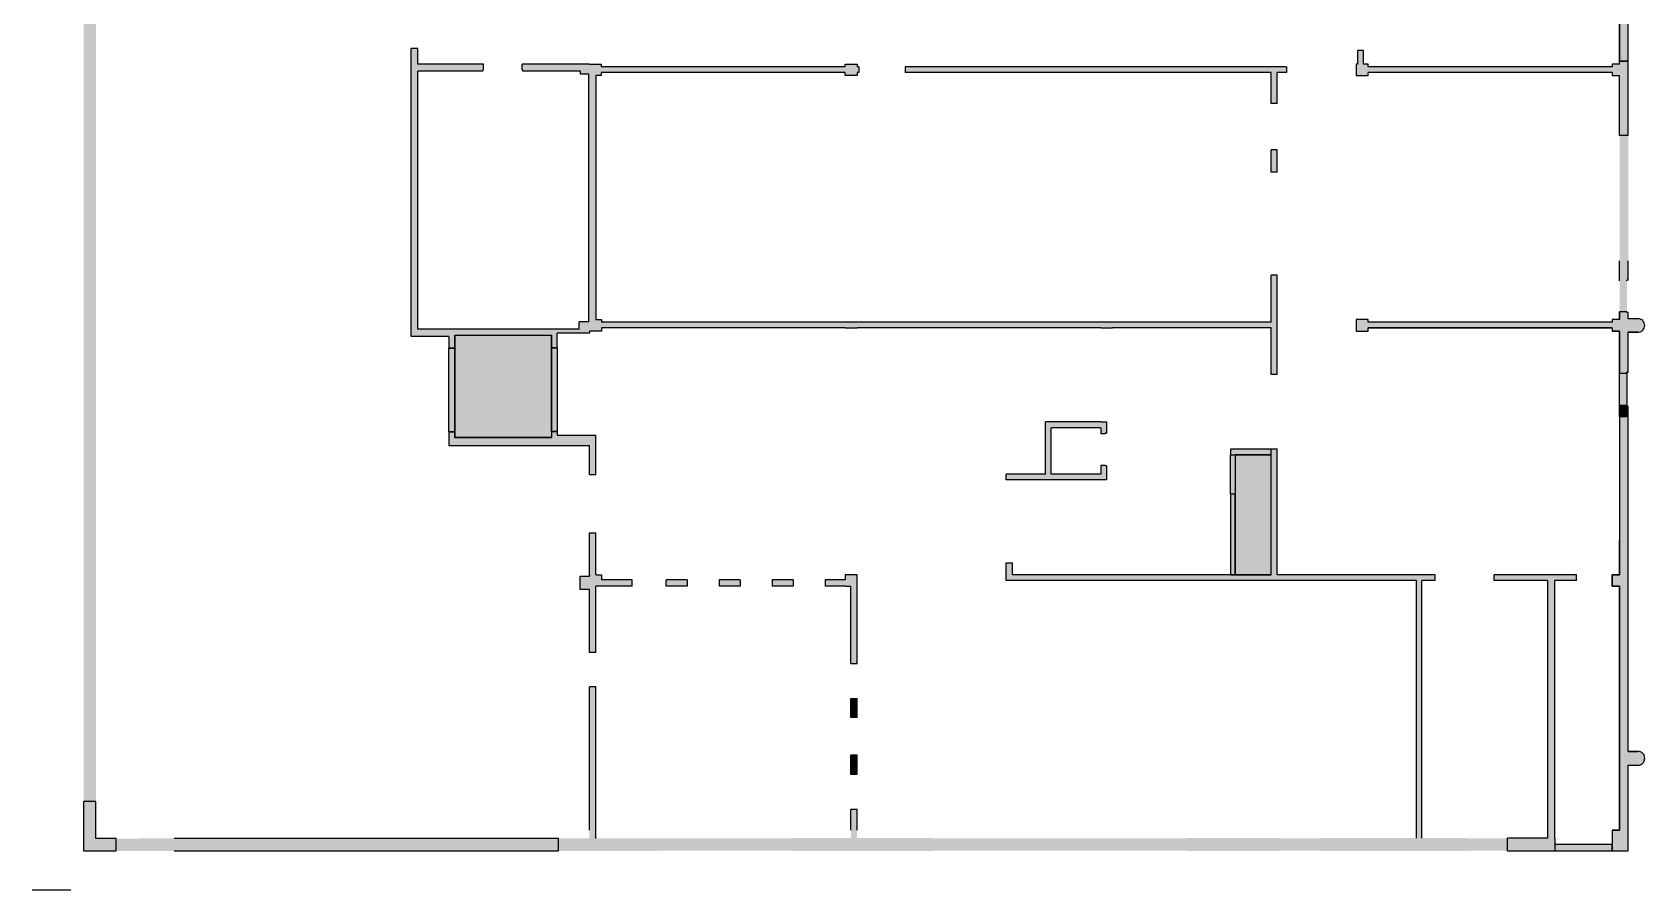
# Model space of a CAD drawing. Header units: millimetres. Extents: x -9 to 163, y 0 to 689.
# Drawn here: x 0 to 41.67, y 0 to 22.16 of the extents above; entities that cross this region are included whole.
import ezdxf

# ---------------------------------------------------------------- set-up
doc = ezdxf.new("R2010")
doc.units = ezdxf.units.MM
for name, color, linetype, lineweight in [('ENTREE_ SORTIE', 1, 'Continuous', 25), ('ESCHELLE GRAPHIQUE 1 M', 6, 'Continuous', 25), ('MUR', 251, 'Continuous', 25), ('NO ENTREE', 4, 'Continuous', 25)]:
    doc.layers.add(name, color=color, linetype=linetype, lineweight=lineweight)

msp = doc.modelspace()

# ---------------------------------------------------------------- hatches: boundary and pattern name
at = {"layer": 'ENTREE_ SORTIE'}
h = msp.add_hatch(color=256, dxfattribs=at)
h.dxf.hatch_style = 1
h.paths.add_polyline_path([(10.769, 13.994), (10.919, 13.994), (10.919, 11.833), (10.769, 11.833)])
h = msp.add_hatch(color=256, dxfattribs=at)
h.dxf.hatch_style = 1
h.paths.add_polyline_path([(13.416, 14.005), (13.566, 14.005), (13.566, 11.844), (13.416, 11.844)])
h = msp.add_hatch(color=256, dxfattribs=at)
h.dxf.hatch_style = 1
h.paths.add_polyline_path([(41.021, 13.35), (41.211, 13.35), (41.211, 12.513), (41.021, 12.513)])
h = msp.add_hatch(color=256, dxfattribs=at)
h.dxf.hatch_style = 1
h.paths.add_polyline_path([(31.088, 10.225), (30.966, 10.225), (30.966, 11.235), (31.088, 11.235)])
h = msp.add_hatch(color=256, dxfattribs=at)
h.dxf.hatch_style = 1
h.paths.add_polyline_path([(39.346, 1.005), (40.831, 1.005), (40.831, 1.171), (39.346, 1.171)])
at = {"layer": 'MUR', "linetype": 'ByBlock'}
for points in [[(1.645, 2.276), (1.326, 2.276), (1.326, 40.073), (1.645, 40.073)], [(41.211, 14.93), (41.021, 14.93), (41.021, 19.489), (41.246, 19.489), (41.246, 15.748), (41.211, 15.748)], [(32.171, 19.12), (32.021, 19.12), (32.021, 18.545), (32.171, 18.545)], [(31.088, 10.225), (30.966, 10.225), (30.966, 8.14), (31.088, 8.14)], [(13.598, 1.005), (13.598, 1.324), (14.211, 1.324), (14.401, 1.324), (14.401, 1.542), (14.401, 5.247), (14.561, 5.247), (14.561, 1.542), (14.561, 1.324), (16.135, 1.324), (16.135, 1.005)], [(2.166, 1.005), (2.166, 1.324), (1.645, 1.324), (1.645, 2.276), (1.326, 2.276), (1.326, 1.005)], [(19.631, 1.005), (19.631, 1.337), (21.156, 1.337), (21.156, 1.542), (21.156, 2.072), (21.317, 2.072), (21.317, 1.542), (21.317, 1.337), (23.26, 1.337), (23.26, 1.005)], [(2.166, 1.005), (2.166, 1.324), (39.346, 1.331), (39.346, 1.012)]]:
    msp.add_hatch(color=256, dxfattribs=at).paths.add_polyline_path(points)
h = msp.add_hatch(color=256, dxfattribs=at)
h.dxf.hatch_style = 1
edge = h.paths.add_edge_path()
edge.add_line((39.109, 27.706), (40.826, 27.706))
edge.add_line((40.826, 27.706), (40.826, 27.631))
edge.add_line((40.826, 27.631), (41.021, 27.631))
edge.add_line((41.021, 27.631), (41.021, 21.406))
edge.add_line((41.021, 21.406), (41.246, 21.406))
edge.add_line((41.246, 21.406), (41.246, 27.611))
edge.add_line((41.246, 27.611), (41.497, 27.611))
edge.add_arc((41.497, 27.786), 0.175, 270, 360.4256)
edge.add_arc((41.497, 27.788), 0.175, 359.5744, 450)
edge.add_line((41.497, 27.963), (41.246, 27.963))
edge.add_line((41.246, 27.963), (41.246, 34.231))
edge.add_line((41.246, 34.231), (41.021, 34.231))
edge.add_line((41.021, 34.231), (41.021, 27.931))
edge.add_line((41.021, 27.931), (40.826, 27.931))
edge.add_line((40.826, 27.931), (40.826, 27.856))
edge.add_line((40.826, 27.856), (39.109, 27.856))
edge.add_line((39.109, 27.856), (39.109, 27.706))
h.paths.add_polyline_path([(41.246, 27.611), (41.497, 27.611)], flags=17)
h.paths.add_polyline_path([(41.021, 29.453), (41.021, 27.931)], flags=17)
h.paths.add_polyline_path([(39.109, 27.856), (40.826, 27.856)], flags=17)
edge = h.paths.add_edge_path(flags=17)
edge.add_line((40.826, 27.931), (40.826, 27.856))
edge.add_line((40.826, 27.931), (40.826, 27.856))
edge = h.paths.add_edge_path(flags=16)
edge.add_line((41.021, 27.931), (40.826, 27.931))
edge.add_line((41.021, 27.931), (40.826, 27.931))
edge = h.paths.add_edge_path(flags=16)
edge.add_line((41.021, 27.931), (41.021, 29.453))
edge.add_line((41.021, 27.931), (41.021, 29.453))
h.paths.add_polyline_path([(41.021, 29.453), (41.021, 27.931)], flags=17)
edge = h.paths.add_edge_path(flags=17)
edge.add_line((41.246, 34.231), (41.021, 34.231))
edge.add_line((41.246, 34.231), (41.021, 34.231))
edge = h.paths.add_edge_path(flags=16)
edge.add_line((41.246, 27.963), (41.246, 29.453))
edge.add_line((41.246, 27.963), (41.246, 29.453))
edge = h.paths.add_edge_path(flags=17)
edge.add_line((41.497, 27.963), (41.246, 27.963))
edge.add_line((41.497, 27.963), (41.246, 27.963))
edge = h.paths.add_edge_path(flags=17)
edge.add_line((41.246, 26.096), (41.246, 27.611))
edge.add_line((41.246, 26.096), (41.246, 27.611))
h.paths.add_polyline_path([(41.246, 16.716), (41.021, 21.406)], flags=17)
edge = h.paths.add_edge_path(flags=17)
edge.add_line((41.246, 21.406), (41.021, 21.406))
edge.add_line((41.246, 21.406), (41.021, 21.406))
edge = h.paths.add_edge_path(flags=17)
edge.add_line((41.246, 21.406), (41.021, 21.406))
edge.add_line((41.246, 21.406), (41.021, 21.406))
edge = h.paths.add_edge_path(flags=16)
edge.add_line((41.246, 21.406), (41.021, 21.406))
edge.add_line((41.246, 21.406), (41.021, 21.406))
h.paths.add_polyline_path([(41.021, 26.096), (41.021, 27.631)], flags=17)
h.paths.add_polyline_path([(41.021, 16.716), (41.246, 21.406)])
edge = h.paths.add_edge_path(flags=17)
edge.add_line((40.826, 27.631), (41.021, 27.631))
edge.add_line((40.826, 27.631), (41.021, 27.631))
h.paths.add_polyline_path([(40.826, 27.706), (39.109, 27.706)], flags=16)
edge = h.paths.add_edge_path(flags=17)
edge.add_line((40.826, 27.706), (39.109, 27.706))
edge.add_line((40.826, 27.706), (39.109, 27.706))
h.paths.add_polyline_path([(39.109, 27.706), (40.826, 27.706)], flags=17)
edge = h.paths.add_edge_path(flags=17)
edge.add_line((40.826, 27.706), (40.826, 27.631))
edge.add_line((40.826, 27.706), (40.826, 27.631))
h = msp.add_hatch(color=256, dxfattribs=at)
h.dxf.hatch_style = 1
h.paths.add_polyline_path([(32.021, 14.665), (14.709, 14.665), (14.709, 14.737), (14.561, 14.737), (14.561, 21.035), (14.704, 21.035), (14.704, 21.115), (21.012, 21.115), (21.012, 21.035), (21.317, 21.035), (21.317, 21.115), (21.362, 21.115), (21.362, 21.265), (21.317, 21.265), (21.317, 21.335), (21.012, 21.335), (21.012, 21.265), (14.704, 21.265), (14.704, 21.335), (12.661, 21.335), (12.661, 21.185), (12.676, 21.185), (12.676, 21.15), (14.171, 21.15), (14.171, 21.077), (14.381, 21.077), (14.381, 14.672), (14.131, 14.672), (14.131, 14.482), (9.961, 14.482), (9.961, 21.15), (11.646, 21.15), (11.646, 21.185), (11.661, 21.185), (11.661, 21.335), (9.961, 21.335), (9.961, 21.74), (9.796, 21.74), (9.796, 14.299), (10.769, 14.299), (10.769, 13.994), (10.919, 13.994), (10.919, 14.334), (13.416, 14.334), (13.416, 14.005), (13.566, 14.005), (13.566, 14.38), (14.404, 14.38), (14.404, 14.437), (14.709, 14.437), (14.709, 14.515), (27.924, 14.515), (27.919, 14.515), (32.021, 14.515), (32.021, 13.315), (32.171, 13.315), (32.171, 15.88), (32.021, 15.88)])
for points in [[(40.826, 21.035), (41.021, 21.035), (41.021, 19.489), (41.246, 19.489), (41.246, 21.401), (41.211, 21.401), (41.211, 21.406), (41.021, 21.406), (41.021, 21.335), (40.826, 21.335), (40.826, 21.265), (34.521, 21.265), (34.521, 21.335), (34.406, 21.335), (34.406, 21.685), (34.256, 21.685), (34.256, 21.335), (34.216, 21.335), (34.216, 21.035), (34.521, 21.035), (34.521, 21.115), (40.826, 21.115)], [(32.171, 18.545), (32.021, 18.545), (32.021, 19.12), (32.171, 19.12)], [(41.211, 12.513), (41.021, 12.513), (41.021, 12.218), (41.246, 12.218), (41.246, 12.484), (41.211, 12.484)], [(27.614, 12.087), (27.759, 12.087), (27.759, 11.795), (27.724, 11.795), (27.724, 11.78), (27.614, 11.78), (27.614, 11.937), (26.336, 11.937), (26.336, 10.74), (27.614, 10.74), (27.614, 10.965), (27.724, 10.965), (27.724, 10.95), (27.759, 10.95), (27.759, 10.59), (25.169, 10.59), (25.169, 10.74), (26.186, 10.74), (26.186, 12.087)], [(10.919, 11.684), (13.416, 11.684), (13.416, 11.837), (13.566, 11.837), (13.566, 11.742), (14.561, 11.742), (14.561, 10.73), (14.401, 10.73), (14.401, 11.483), (10.769, 11.483), (10.769, 11.833), (10.919, 11.833)], [(14.149, 8.106), (14.401, 8.106), (14.401, 9.22), (14.561, 9.22), (14.561, 8.14), (14.709, 8.14), (14.709, 8.005), (15.504, 8.005), (15.504, 7.84), (14.709, 7.84), (14.561, 7.84), (14.561, 6.127), (14.401, 6.127), (14.401, 7.756), (14.149, 7.756)], [(16.929, 8.005), (16.929, 7.84), (16.379, 7.84), (16.379, 8.005)], [(18.299, 8.005), (18.299, 7.84), (17.754, 7.84), (17.754, 8.005)], [(19.664, 8.005), (19.664, 7.84), (19.124, 7.84), (19.124, 8.005)], [(20.489, 8.005), (20.489, 7.84), (21.012, 7.84), (21.156, 7.84), (21.156, 6.405), (21.156, 5.85), (21.317, 5.85), (21.317, 6.405), (21.317, 8.14), (21.012, 8.14), (21.012, 8.005)], [(39.346, 1.337), (39.346, 1.005), (38.123, 1.005), (38.123, 1.337), (39.16, 1.337), (39.16, 7.99), (37.78, 7.99), (37.78, 8.14), (39.906, 8.14), (39.906, 7.99), (39.346, 7.99)], [(21.317, 4.447), (21.156, 4.447), (21.156, 4.945), (21.317, 4.945)], [(21.317, 2.977), (21.156, 2.977), (21.156, 3.477), (21.317, 3.477)]]:
    msp.add_hatch(color=256, dxfattribs=at).paths.add_polyline_path(points, flags=17)
h = msp.add_hatch(color=256, dxfattribs=at)
h.dxf.hatch_style = 1
h.paths.add_polyline_path([(22.562, 21.265), (22.562, 21.115), (32.021, 21.115), (32.021, 20.32), (32.171, 20.32), (32.171, 21.115), (32.416, 21.115), (32.416, 21.265)])
at = {"layer": 'MUR'}
msp.add_hatch(color=256, dxfattribs=at).paths.add_polyline_path([(32.171, 19.12), (32.021, 19.12), (32.021, 18.545), (32.171, 18.545)])
at = {"layer": 'MUR', "linetype": 'ByBlock'}
h = msp.add_hatch(color=256, dxfattribs=at)
edge = h.paths.add_edge_path(flags=17)
edge.add_line((41.497, 14.756), (41.246, 14.756))
edge.add_line((41.246, 14.756), (41.246, 14.918))
edge.add_line((41.246, 14.918), (41.211, 14.918))
edge.add_line((41.211, 14.918), (41.211, 14.93))
edge.add_line((41.211, 14.93), (41.021, 14.93))
edge.add_line((41.021, 14.93), (41.021, 14.737))
edge.add_line((41.021, 14.737), (40.826, 14.737))
edge.add_line((40.826, 14.737), (40.826, 14.665))
edge.add_line((40.826, 14.665), (34.521, 14.665))
edge.add_line((34.521, 14.665), (34.521, 14.737))
edge.add_line((34.521, 14.737), (34.216, 14.737))
edge.add_line((34.216, 14.737), (34.216, 14.437))
edge.add_line((34.216, 14.437), (34.521, 14.437))
edge.add_line((34.521, 14.437), (34.521, 14.515))
edge.add_line((34.521, 14.515), (37.911, 14.515))
edge.add_line((37.911, 14.515), (38.061, 14.515))
edge.add_line((38.061, 14.515), (40.826, 14.515))
edge.add_line((40.826, 14.515), (40.826, 14.437))
edge.add_line((40.826, 14.437), (41.021, 14.437))
edge.add_line((41.021, 14.437), (41.021, 13.5))
edge.add_line((41.021, 13.5), (41.021, 13.35))
edge.add_line((41.021, 13.35), (41.021, 13.345))
edge.add_line((41.021, 13.345), (41.211, 13.345))
edge.add_line((41.211, 13.345), (41.211, 13.374))
edge.add_line((41.211, 13.374), (41.246, 13.374))
edge.add_line((41.246, 13.374), (41.246, 14.404))
edge.add_line((41.246, 14.404), (41.497, 14.404))
edge.add_arc((41.497, 14.579), 0.175, 270, 360.4256)
edge.add_arc((41.497, 14.581), 0.175, 359.5744, 450)
h = msp.add_hatch(color=256, dxfattribs=at)
edge = h.paths.add_edge_path()
edge.add_line((41.246, 3.215), (41.497, 3.215))
edge.add_arc((41.497, 3.39), 0.175, 270, 361.7455)
edge.add_arc((41.497, 3.401), 0.175, 358.2545, 450)
edge.add_line((41.497, 3.576), (41.246, 3.576))
edge.add_line((41.246, 3.576), (41.246, 12.218))
edge.add_line((41.246, 12.218), (41.021, 12.218))
edge.add_line((41.021, 12.218), (41.021, 8.14))
edge.add_line((41.021, 8.14), (40.826, 8.14))
edge.add_line((40.826, 8.14), (40.826, 7.84))
edge.add_line((40.826, 7.84), (41.021, 7.84))
edge.add_line((41.021, 7.84), (41.021, 1.537))
edge.add_line((41.021, 1.537), (40.831, 1.537))
edge.add_line((40.831, 1.537), (40.831, 1.337))
edge.add_line((40.831, 1.337), (40.831, 1.005))
edge.add_line((40.831, 1.005), (41.246, 1.005))
edge.add_line((41.246, 1.005), (41.246, 3.215))
edge.add_line((41.246, 3.215), (41.246, 3.215))
h = msp.add_hatch(color=256, dxfattribs=at)
h.paths.add_polyline_path([(25.169, 8.445), (25.334, 8.445), (25.334, 8.14), (32.021, 8.14), (32.021, 11.235), (30.966, 11.235), (30.966, 11.385), (32.021, 11.385), (32.171, 11.385), (32.171, 8.14), (36.26, 8.14), (36.26, 7.99), (35.91, 7.99), (35.91, 1.337), (37.063, 1.337), (37.063, 1.005), (33.298, 1.005), (33.298, 1.337), (34.216, 1.337), (34.521, 1.337), (35.776, 1.337), (35.776, 7.99), (25.169, 7.99)])
h.paths.add_polyline_path([(32.238, 1.337), (29.842, 1.337), (29.842, 1.005), (32.238, 1.005)], flags=17)
at = {"layer": 'NO ENTREE'}
h = msp.add_hatch(color=256, dxfattribs=at)
h.dxf.hatch_style = 1
h.paths.add_polyline_path([(10.919, 14.334), (13.416, 14.334), (13.416, 11.684), (10.919, 11.684)])
h = msp.add_hatch(color=256, dxfattribs=at)
h.dxf.hatch_style = 1
h.paths.add_polyline_path([(32.021, 11.235), (31.088, 11.235), (31.088, 8.14), (32.021, 8.14)])

# ---------------------------------------------------------------- linework, layer by layer
at = {"layer": 'ENTREE_ SORTIE'}
for points in [[(10.769, 13.994), (10.919, 13.994), (10.919, 11.833), (10.769, 11.833)], [(13.416, 14.005), (13.566, 14.005), (13.566, 11.844), (13.416, 11.844)], [(41.021, 13.35), (41.211, 13.35), (41.211, 12.513), (41.021, 12.513)], [(31.088, 10.225), (30.966, 10.225), (30.966, 11.235), (31.088, 11.235)], [(39.346, 1.005), (40.831, 1.005), (40.831, 1.171), (39.346, 1.171)]]:
    msp.add_lwpolyline(points, close=True, dxfattribs=at)
at = {"layer": 'ESCHELLE GRAPHIQUE 1 M'}
msp.add_line((0, 0), (1, 0), dxfattribs=at)
at = {"layer": 'MUR', "linetype": 'ByBlock'}
for p, q in [((41.021, 21.406), (41.021, 27.631)), ((41.021, 21.406), (41.021, 27.631)), ((41.246, 21.406), (41.246, 27.611)), ((41.246, 21.406), (41.246, 27.611)), ((9.796, 14.299), (9.796, 21.74)), ((9.961, 21.74), (9.796, 21.74)), ((9.961, 21.335), (9.961, 21.74)), ((34.256, 21.335), (34.256, 21.685)), ((34.406, 21.685), (34.256, 21.685)), ((34.256, 21.335), (34.256, 21.685)), ((34.406, 21.685), (34.256, 21.685)), ((34.406, 21.335), (34.406, 21.685)), ((34.406, 21.335), (34.406, 21.685)), ((11.661, 21.335), (9.961, 21.335)), ((11.661, 21.185), (11.661, 21.335)), ((12.661, 21.185), (12.661, 21.335)), ((14.399, 21.335), (12.661, 21.335)), ((14.399, 21.335), (14.704, 21.335)), ((14.704, 21.335), (14.704, 21.265)), ((21.012, 21.265), (14.704, 21.265)), ((21.012, 21.265), (21.012, 21.335)), ((21.012, 21.335), (21.317, 21.335)), ((21.317, 21.335), (21.317, 21.265)), ((21.362, 21.265), (21.317, 21.265)), ((21.362, 21.265), (21.362, 21.115)), ((32.416, 21.265), (22.562, 21.265)), ((22.562, 21.265), (22.562, 21.115)), ((32.416, 21.265), (32.416, 21.115)), ((34.216, 21.335), (34.216, 21.035)), ((34.256, 21.335), (34.216, 21.335)), ((34.216, 21.335), (34.216, 21.035)), ((34.256, 21.335), (34.216, 21.335)), ((34.521, 21.335), (34.406, 21.335)), ((34.521, 21.335), (34.406, 21.335)), ((34.521, 21.265), (34.521, 21.335)), ((34.521, 21.265), (34.521, 21.335)), ((40.826, 21.265), (34.521, 21.265)), ((40.826, 21.265), (34.521, 21.265)), ((41.021, 21.335), (40.826, 21.335)), ((40.826, 21.335), (40.826, 21.265)), ((41.021, 21.335), (40.826, 21.335)), ((40.826, 21.335), (40.826, 21.265)), ((41.021, 21.335), (41.021, 21.406)), ((41.211, 21.406), (41.021, 21.406)), ((41.211, 21.406), (41.021, 21.406)), ((41.246, 21.406), (41.021, 21.406)), ((41.246, 21.406), (41.021, 21.406)), ((41.021, 21.335), (41.021, 21.406)), ((41.211, 21.406), (41.021, 21.406)), ((41.211, 21.406), (41.021, 21.406)), ((41.246, 21.406), (41.021, 21.406)), ((41.246, 21.406), (41.021, 21.406)), ((41.211, 21.401), (41.211, 21.406)), ((41.211, 21.401), (41.211, 21.406)), ((41.246, 21.401), (41.211, 21.401)), ((41.246, 21.401), (41.211, 21.401)), ((41.246, 19.489), (41.246, 21.401)), ((41.246, 19.489), (41.246, 21.401)), ((9.961, 14.482), (9.961, 21.15)), ((11.646, 21.15), (9.961, 21.15)), ((11.646, 21.15), (11.646, 21.185)), ((11.661, 21.185), (11.646, 21.185)), ((12.676, 21.185), (12.661, 21.185)), ((12.676, 21.15), (12.676, 21.185)), ((14.171, 21.15), (12.676, 21.15)), ((14.171, 21.077), (14.171, 21.15)), ((14.381, 21.077), (14.171, 21.077)), ((14.381, 14.672), (14.381, 21.077)), ((14.704, 21.035), (14.561, 21.035)), ((14.561, 21.035), (14.561, 14.737)), ((21.012, 21.115), (14.704, 21.115)), ((14.704, 21.115), (14.704, 21.035)), ((21.012, 21.035), (21.012, 21.115)), ((21.317, 21.035), (21.012, 21.035)), ((21.362, 21.115), (21.317, 21.115)), ((21.317, 21.115), (21.317, 21.035)), ((32.021, 21.115), (22.562, 21.115)), ((32.021, 20.32), (32.021, 21.115)), ((32.171, 20.32), (32.171, 21.115)), ((32.416, 21.115), (32.171, 21.115)), ((34.216, 21.035), (34.521, 21.035)), ((34.216, 21.035), (34.521, 21.035)), ((40.826, 21.115), (34.521, 21.115)), ((34.521, 21.035), (34.521, 21.115)), ((40.826, 21.115), (34.521, 21.115)), ((34.521, 21.035), (34.521, 21.115)), ((40.826, 21.115), (40.826, 21.035)), ((40.826, 21.115), (40.826, 21.035)), ((40.826, 21.035), (41.021, 21.035)), ((40.826, 21.035), (41.021, 21.035)), ((41.021, 19.489), (41.021, 21.035)), ((41.021, 19.489), (41.021, 21.035)), ((32.171, 20.32), (32.021, 20.32)), ((41.246, 19.489), (41.021, 19.489)), ((41.246, 19.489), (41.021, 19.489)), ((41.246, 19.489), (41.021, 19.489)), ((41.246, 19.489), (41.021, 19.489)), ((32.021, 18.545), (32.021, 19.12)), ((32.171, 19.12), (32.021, 19.12)), ((32.171, 18.545), (32.171, 19.12)), ((32.171, 18.545), (32.021, 18.545)), ((32.021, 14.665), (32.021, 15.88)), ((32.171, 15.88), (32.021, 15.88)), ((32.171, 13.315), (32.171, 15.88)), ((41.021, 15.735), (41.021, 16.249)), ((41.021, 15.735), (41.021, 16.249)), ((41.246, 15.748), (41.246, 16.249)), ((41.246, 15.748), (41.246, 16.249)), ((41.211, 15.735), (41.211, 15.748)), ((41.246, 15.748), (41.211, 15.748)), ((41.211, 15.735), (41.211, 15.748)), ((41.246, 15.748), (41.211, 15.748)), ((14.131, 14.482), (14.131, 14.672)), ((14.381, 14.672), (14.131, 14.672)), ((14.561, 14.737), (14.709, 14.737)), ((14.709, 14.737), (14.709, 14.665)), ((21.012, 14.665), (14.709, 14.665)), ((21.317, 14.665), (21.012, 14.665)), ((27.614, 14.665), (21.317, 14.665)), ((27.919, 14.665), (27.614, 14.665)), ((32.021, 14.665), (27.919, 14.665)), ((40.826, 14.665), (34.521, 14.665)), ((40.826, 14.665), (34.521, 14.665)), ((41.021, 14.737), (40.826, 14.737)), ((40.826, 14.737), (40.826, 14.665)), ((41.021, 14.737), (40.826, 14.737)), ((40.826, 14.737), (40.826, 14.665)), ((41.021, 14.737), (41.021, 14.93)), ((41.211, 14.93), (41.021, 14.93)), ((41.211, 14.93), (41.021, 14.93)), ((41.021, 14.737), (41.021, 14.93)), ((41.211, 14.93), (41.021, 14.93)), ((41.211, 14.93), (41.021, 14.93)), ((41.211, 14.918), (41.211, 14.93)), ((41.211, 14.918), (41.211, 14.93)), ((41.246, 14.918), (41.211, 14.918)), ((41.246, 14.918), (41.211, 14.918)), ((41.246, 14.756), (41.246, 14.918)), ((41.246, 14.756), (41.246, 14.918)), ((41.497, 14.756), (41.246, 14.756)), ((41.497, 14.756), (41.246, 14.756)), ((41.672, 14.589), (41.672, 14.591)), ((41.672, 14.589), (41.672, 14.591)), ((10.769, 14.299), (9.796, 14.299)), ((14.131, 14.482), (9.961, 14.482)), ((10.769, 14.299), (10.769, 13.994)), ((10.919, 14.334), (10.919, 13.994)), ((10.919, 14.334), (13.416, 14.334)), ((13.416, 14.005), (13.416, 14.334)), ((14.404, 14.38), (13.566, 14.38)), ((13.566, 14.005), (13.566, 14.38)), ((14.709, 14.437), (14.404, 14.437)), ((14.404, 14.437), (14.404, 14.38)), ((21.012, 14.515), (14.709, 14.515)), ((14.709, 14.515), (14.709, 14.437)), ((21.012, 14.515), (21.317, 14.515)), ((27.614, 14.515), (21.317, 14.515)), ((27.614, 14.515), (27.919, 14.515)), ((32.021, 14.515), (27.919, 14.515)), ((32.021, 13.315), (32.021, 14.515)), ((37.911, 14.515), (34.521, 14.515)), ((37.911, 14.515), (34.521, 14.515)), ((38.061, 14.515), (37.911, 14.515)), ((38.061, 14.515), (37.911, 14.515)), ((40.826, 14.515), (38.061, 14.515)), ((40.826, 14.515), (38.061, 14.515)), ((40.826, 14.515), (40.826, 14.437)), ((40.826, 14.515), (40.826, 14.437)), ((41.021, 14.437), (40.826, 14.437)), ((41.021, 14.437), (40.826, 14.437)), ((41.021, 13.5), (41.021, 14.437)), ((41.021, 13.5), (41.021, 14.437)), ((41.246, 13.374), (41.246, 14.404)), ((41.497, 14.404), (41.246, 14.404)), ((41.246, 13.374), (41.246, 14.404)), ((41.497, 14.404), (41.246, 14.404)), ((10.919, 13.994), (10.769, 13.994)), ((13.566, 14.005), (13.416, 14.005)), ((41.021, 13.35), (41.021, 13.5)), ((41.021, 13.35), (41.021, 13.5)), ((41.021, 13.345), (41.021, 13.35)), ((41.021, 13.345), (41.021, 13.35)), ((41.021, 13.345), (41.211, 13.345)), ((41.021, 13.345), (41.211, 13.345)), ((41.211, 13.345), (41.211, 13.374)), ((41.246, 13.374), (41.211, 13.374)), ((41.211, 13.345), (41.211, 13.374)), ((41.246, 13.374), (41.211, 13.374)), ((32.171, 13.315), (32.021, 13.315)), ((41.021, 12.218), (41.021, 12.513)), ((41.211, 12.513), (41.021, 12.513)), ((41.021, 12.218), (41.021, 12.513)), ((41.211, 12.513), (41.021, 12.513)), ((41.211, 12.484), (41.211, 12.513)), ((41.211, 12.484), (41.211, 12.513)), ((26.186, 10.74), (26.186, 12.087)), ((27.614, 12.087), (26.186, 12.087)), ((26.186, 10.74), (26.186, 12.087)), ((27.614, 12.087), (26.186, 12.087)), ((27.614, 12.087), (27.759, 12.087)), ((27.614, 12.087), (27.759, 12.087)), ((27.759, 12.087), (27.759, 11.795)), ((27.759, 12.087), (27.759, 11.795)), ((41.246, 12.218), (41.021, 12.218)), ((41.246, 12.218), (41.021, 12.218)), ((41.246, 12.218), (41.021, 12.218)), ((41.246, 12.218), (41.021, 12.218)), ((41.246, 12.484), (41.211, 12.484)), ((41.246, 12.484), (41.211, 12.484)), ((41.246, 12.218), (41.246, 12.484)), ((41.246, 12.218), (41.246, 12.484)), ((10.769, 11.833), (10.769, 11.483)), ((10.769, 11.833), (10.919, 11.833)), ((10.919, 11.833), (10.919, 11.684)), ((10.919, 11.684), (13.416, 11.684)), ((13.416, 11.837), (13.566, 11.837)), ((13.416, 11.837), (13.416, 11.684)), ((13.566, 11.837), (13.566, 11.742)), ((13.566, 11.742), (14.561, 11.742)), ((14.561, 10.73), (14.561, 11.742)), ((26.336, 10.74), (26.336, 11.937)), ((27.614, 11.937), (26.336, 11.937)), ((26.336, 10.74), (26.336, 11.937)), ((27.614, 11.937), (26.336, 11.937)), ((27.614, 11.937), (27.614, 11.78)), ((27.614, 11.937), (27.614, 11.78)), ((27.724, 11.78), (27.614, 11.78)), ((27.724, 11.78), (27.614, 11.78)), ((27.759, 11.795), (27.724, 11.795)), ((27.724, 11.795), (27.724, 11.78)), ((27.759, 11.795), (27.724, 11.795)), ((27.724, 11.795), (27.724, 11.78)), ((10.769, 11.483), (14.401, 11.483)), ((14.401, 10.73), (14.401, 11.483)), ((32.021, 8.14), (32.021, 11.385)), ((32.171, 11.385), (32.021, 11.385)), ((32.171, 11.385), (32.021, 11.385)), ((32.171, 8.14), (32.171, 11.385)), ((32.171, 8.14), (32.171, 11.385)), ((27.724, 10.965), (27.614, 10.965)), ((27.614, 10.965), (27.614, 10.74)), ((27.724, 10.965), (27.614, 10.965)), ((27.614, 10.965), (27.614, 10.74)), ((27.724, 10.965), (27.724, 10.95)), ((27.724, 10.965), (27.724, 10.95)), ((27.759, 10.95), (27.724, 10.95)), ((27.759, 10.95), (27.724, 10.95)), ((27.759, 10.95), (27.759, 10.59)), ((27.759, 10.95), (27.759, 10.59)), ((32.021, 8.14), (32.021, 11.235)), ((14.401, 10.73), (14.561, 10.73)), ((26.186, 10.74), (25.169, 10.74)), ((25.169, 10.59), (25.169, 10.74)), ((26.186, 10.74), (25.169, 10.74)), ((25.169, 10.59), (25.169, 10.74)), ((27.759, 10.59), (25.169, 10.59)), ((27.759, 10.59), (25.169, 10.59)), ((27.614, 10.74), (26.336, 10.74)), ((27.614, 10.74), (26.336, 10.74)), ((14.401, 8.106), (14.401, 9.22)), ((14.401, 9.22), (14.561, 9.22)), ((14.561, 8.14), (14.561, 9.22)), ((41.021, 8.14), (41.021, 9.023)), ((41.021, 8.14), (41.021, 9.023)), ((41.246, 3.576), (41.246, 9.023)), ((41.246, 3.576), (41.246, 9.023)), ((25.169, 7.99), (25.169, 8.445)), ((25.169, 8.445), (25.334, 8.445)), ((25.169, 7.99), (25.169, 8.445)), ((25.169, 8.445), (25.334, 8.445)), ((25.334, 8.14), (25.334, 8.445)), ((25.334, 8.14), (25.334, 8.445)), ((14.149, 8.106), (14.149, 7.756)), ((14.149, 8.106), (14.401, 8.106)), ((14.401, 8.14), (14.401, 8.106)), ((14.561, 8.14), (14.709, 8.14)), ((14.709, 8.14), (14.709, 8.005)), ((15.504, 8.005), (14.709, 8.005)), ((15.504, 7.84), (15.504, 8.005)), ((16.929, 8.005), (16.379, 8.005)), ((16.379, 7.84), (16.379, 8.005)), ((16.929, 8.005), (16.929, 7.84)), ((18.299, 8.005), (17.754, 8.005)), ((17.754, 8.005), (17.754, 7.84)), ((18.299, 8.005), (18.299, 7.84)), ((19.664, 8.005), (19.124, 8.005)), ((19.124, 8.005), (19.124, 7.84)), ((19.664, 8.005), (19.664, 7.84)), ((21.012, 8.005), (20.489, 8.005)), ((20.489, 8.005), (20.489, 7.84)), ((21.012, 8.14), (21.012, 8.005)), ((21.317, 8.14), (21.012, 8.14)), ((21.317, 6.405), (21.317, 8.14)), ((21.317, 6.405), (21.317, 8.14)), ((35.776, 7.99), (25.169, 7.99)), ((35.776, 7.99), (25.169, 7.99)), ((32.021, 8.14), (25.334, 8.14)), ((32.021, 8.14), (25.334, 8.14)), ((36.26, 8.14), (32.171, 8.14)), ((36.26, 8.14), (32.171, 8.14)), ((35.776, 1.337), (35.776, 7.99)), ((35.776, 1.337), (35.776, 7.99)), ((36.26, 7.99), (35.91, 7.99)), ((35.91, 1.337), (35.91, 7.99)), ((36.26, 7.99), (35.91, 7.99)), ((35.91, 1.337), (35.91, 7.99)), ((36.26, 7.99), (36.26, 8.14)), ((36.26, 7.99), (36.26, 8.14)), ((39.906, 8.14), (37.78, 8.14)), ((37.78, 7.99), (37.78, 8.14)), ((39.906, 8.14), (37.78, 8.14)), ((37.78, 7.99), (37.78, 8.14)), ((39.16, 7.99), (37.78, 7.99)), ((39.16, 7.99), (37.78, 7.99)), ((39.16, 7.99), (39.16, 1.337)), ((39.16, 7.99), (39.16, 1.337)), ((39.346, 1.337), (39.346, 7.99)), ((39.906, 7.99), (39.346, 7.99)), ((39.346, 1.337), (39.346, 7.99)), ((39.906, 7.99), (39.346, 7.99)), ((39.906, 7.99), (39.906, 8.14)), ((39.906, 7.99), (39.906, 8.14)), ((40.826, 7.84), (40.826, 8.14)), ((40.826, 8.14), (41.021, 8.14)), ((40.826, 7.84), (40.826, 8.14)), ((40.826, 8.14), (41.021, 8.14)), ((14.401, 7.756), (14.149, 7.756)), ((14.401, 6.127), (14.401, 7.756)), ((14.401, 6.127), (14.401, 7.756)), ((14.561, 6.127), (14.561, 7.84)), ((14.709, 7.84), (14.561, 7.84)), ((14.561, 6.127), (14.561, 7.84)), ((15.504, 7.84), (14.709, 7.84)), ((16.929, 7.84), (16.379, 7.84)), ((18.299, 7.84), (17.754, 7.84)), ((19.664, 7.84), (19.124, 7.84)), ((21.012, 7.84), (20.489, 7.84)), ((21.012, 7.84), (21.156, 7.84)), ((21.156, 6.405), (21.156, 7.84)), ((21.156, 6.405), (21.156, 7.84)), ((41.021, 7.84), (40.826, 7.84)), ((41.021, 7.84), (40.826, 7.84)), ((41.021, 1.537), (41.021, 7.84)), ((41.021, 1.537), (41.021, 7.84)), ((21.156, 5.85), (21.156, 6.405)), ((21.156, 5.85), (21.156, 6.405)), ((21.317, 5.85), (21.317, 6.405)), ((21.317, 5.85), (21.317, 6.405)), ((14.561, 6.127), (14.401, 6.127)), ((14.561, 6.127), (14.401, 6.127)), ((21.156, 5.85), (21.317, 5.85)), ((21.156, 5.85), (21.317, 5.85)), ((14.401, 1.542), (14.401, 5.247)), ((14.561, 5.247), (14.401, 5.247)), ((14.401, 1.542), (14.401, 5.247)), ((14.561, 5.247), (14.401, 5.247)), ((14.561, 1.542), (14.561, 5.247)), ((14.561, 1.324), (14.561, 5.247)), ((21.156, 4.447), (21.156, 4.945)), ((21.156, 4.945), (21.317, 4.945)), ((21.156, 4.447), (21.156, 4.945)), ((21.156, 4.945), (21.317, 4.945)), ((21.317, 4.447), (21.317, 4.945)), ((21.317, 4.447), (21.317, 4.945)), ((21.317, 4.447), (21.156, 4.447)), ((21.317, 4.447), (21.156, 4.447)), ((21.156, 2.977), (21.156, 3.477)), ((21.317, 3.477), (21.156, 3.477)), ((21.156, 2.977), (21.156, 3.477)), ((21.317, 3.477), (21.156, 3.477)), ((21.317, 2.977), (21.317, 3.477)), ((21.317, 2.977), (21.317, 3.477)), ((41.246, 3.576), (41.497, 3.576)), ((41.246, 3.576), (41.497, 3.576)), ((41.672, 3.39), (41.672, 3.401)), ((41.672, 3.39), (41.672, 3.401)), ((21.317, 2.977), (21.156, 2.977)), ((21.317, 2.977), (21.156, 2.977)), ((1.645, 2.276), (1.326, 2.276)), ((1.326, 2.276), (1.326, 1.005)), ((1.645, 2.276), (1.326, 2.276)), ((1.645, 1.324), (1.645, 2.276)), ((21.156, 1.542), (21.156, 2.072)), ((21.317, 2.072), (21.156, 2.072)), ((21.156, 1.542), (21.156, 2.072)), ((21.317, 2.072), (21.156, 2.072)), ((21.317, 1.542), (21.317, 2.072)), ((21.317, 1.542), (21.317, 2.072)), ((2.166, 1.324), (1.645, 1.324)), ((2.166, 1.005), (2.166, 1.324)), ((2.166, 1.005), (2.166, 1.324)), ((13.598, 1.324), (3.666, 1.324)), ((13.598, 1.005), (13.598, 1.324)), ((38.123, 1.005), (38.123, 1.337)), ((39.16, 1.337), (38.123, 1.337)), ((38.123, 1.005), (38.123, 1.337)), ((39.16, 1.337), (38.123, 1.337)), ((39.346, 1.337), (39.346, 1.005)), ((39.346, 1.337), (39.346, 1.005)), ((40.831, 1.537), (41.021, 1.537)), ((40.831, 1.537), (40.831, 1.337)), ((40.831, 1.537), (41.021, 1.537)), ((40.831, 1.537), (40.831, 1.337)), ((40.831, 1.337), (40.831, 1.005)), ((40.831, 1.337), (40.831, 1.005)), ((1.326, 1.005), (2.166, 1.005)), ((3.666, 1.005), (13.598, 1.005)), ((38.123, 1.005), (39.346, 1.005)), ((38.123, 1.005), (39.346, 1.005))]:
    msp.add_line(p, q, dxfattribs=at)
at = {"layer": 'MUR'}
for p, q in [((9.796, 14.299), (9.796, 21.74)), ((9.961, 21.74), (9.796, 21.74)), ((9.961, 21.335), (9.961, 21.74)), ((11.661, 21.335), (9.961, 21.335)), ((11.661, 21.185), (11.661, 21.335)), ((12.661, 21.185), (12.661, 21.335)), ((14.399, 21.335), (12.661, 21.335)), ((14.399, 21.335), (14.704, 21.335)), ((14.704, 21.335), (14.704, 21.265)), ((21.012, 21.265), (14.704, 21.265)), ((21.012, 21.265), (21.012, 21.335)), ((21.012, 21.335), (21.317, 21.335)), ((21.317, 21.335), (21.317, 21.265)), ((21.362, 21.265), (21.317, 21.265)), ((32.416, 21.265), (22.562, 21.265)), ((32.416, 21.265), (32.416, 21.115)), ((9.961, 14.482), (9.961, 21.15)), ((11.646, 21.15), (9.961, 21.15)), ((11.646, 21.15), (11.646, 21.185)), ((11.661, 21.185), (11.646, 21.185)), ((12.676, 21.185), (12.661, 21.185)), ((12.676, 21.15), (12.676, 21.185)), ((14.171, 21.15), (12.676, 21.15)), ((14.171, 21.077), (14.171, 21.15)), ((14.381, 21.077), (14.171, 21.077)), ((14.381, 14.672), (14.381, 21.077)), ((14.704, 21.035), (14.561, 21.035)), ((14.561, 21.035), (14.561, 14.737)), ((21.012, 21.115), (14.704, 21.115)), ((14.704, 21.115), (14.704, 21.035)), ((21.012, 21.035), (21.012, 21.115)), ((21.317, 21.035), (21.012, 21.035)), ((21.362, 21.115), (21.317, 21.115)), ((21.317, 21.115), (21.317, 21.035)), ((32.021, 21.115), (22.562, 21.115)), ((32.021, 20.32), (32.021, 21.115)), ((32.171, 20.32), (32.171, 21.115)), ((32.416, 21.115), (32.171, 21.115)), ((32.171, 20.32), (32.021, 20.32)), ((32.021, 18.545), (32.021, 19.12)), ((32.171, 19.12), (32.021, 19.12)), ((32.171, 18.545), (32.171, 19.12)), ((32.171, 18.545), (32.021, 18.545)), ((32.021, 14.665), (32.021, 15.88)), ((32.171, 15.88), (32.021, 15.88)), ((32.171, 13.315), (32.171, 15.88)), ((14.131, 14.482), (14.131, 14.672)), ((14.381, 14.672), (14.131, 14.672)), ((14.561, 14.737), (14.709, 14.737)), ((14.709, 14.737), (14.709, 14.665)), ((21.012, 14.665), (14.709, 14.665)), ((21.317, 14.665), (21.012, 14.665)), ((27.614, 14.665), (21.317, 14.665)), ((27.919, 14.665), (27.614, 14.665)), ((32.021, 14.665), (27.919, 14.665)), ((10.769, 14.299), (9.796, 14.299)), ((14.131, 14.482), (9.961, 14.482)), ((10.769, 14.299), (10.769, 13.994)), ((10.919, 14.334), (10.919, 13.994)), ((10.919, 14.334), (13.416, 14.334)), ((13.416, 14.005), (13.416, 14.334)), ((14.404, 14.38), (13.566, 14.38)), ((13.566, 14.005), (13.566, 14.38)), ((14.709, 14.437), (14.404, 14.437)), ((14.404, 14.437), (14.404, 14.38)), ((21.012, 14.515), (14.709, 14.515)), ((14.709, 14.515), (14.709, 14.437)), ((21.012, 14.515), (21.317, 14.515)), ((27.614, 14.515), (21.317, 14.515)), ((27.614, 14.515), (27.919, 14.515)), ((32.021, 14.515), (27.919, 14.515)), ((32.021, 13.315), (32.021, 14.515)), ((10.919, 13.994), (10.769, 13.994)), ((13.566, 14.005), (13.416, 14.005)), ((32.171, 13.315), (32.021, 13.315)), ((10.769, 11.833), (10.769, 11.483)), ((10.769, 11.833), (10.919, 11.833)), ((10.919, 11.833), (10.919, 11.684)), ((10.919, 11.684), (13.416, 11.684)), ((13.416, 11.837), (13.566, 11.837)), ((13.416, 11.837), (13.416, 11.684)), ((13.566, 11.837), (13.566, 11.742)), ((13.566, 11.742), (14.561, 11.742)), ((14.561, 10.73), (14.561, 11.742)), ((10.769, 11.483), (14.401, 11.483)), ((14.401, 10.73), (14.401, 11.483)), ((14.401, 10.73), (14.561, 10.73)), ((14.401, 8.106), (14.401, 9.22)), ((14.401, 9.22), (14.561, 9.22)), ((14.561, 8.14), (14.561, 9.22)), ((14.149, 8.106), (14.149, 7.756)), ((14.149, 8.106), (14.401, 8.106)), ((14.401, 8.14), (14.401, 8.106)), ((14.561, 8.14), (14.709, 8.14)), ((14.709, 8.14), (14.709, 8.005)), ((15.504, 8.005), (14.709, 8.005)), ((15.504, 7.84), (15.504, 8.005)), ((16.929, 8.005), (16.379, 8.005)), ((16.379, 7.84), (16.379, 8.005)), ((16.929, 8.005), (16.929, 7.84)), ((18.299, 8.005), (17.754, 8.005)), ((17.754, 8.005), (17.754, 7.84)), ((18.299, 8.005), (18.299, 7.84)), ((19.664, 8.005), (19.124, 8.005)), ((19.124, 8.005), (19.124, 7.84)), ((19.664, 8.005), (19.664, 7.84)), ((21.012, 8.005), (20.489, 8.005)), ((20.489, 8.005), (20.489, 7.84)), ((21.012, 8.14), (21.012, 8.005)), ((21.317, 8.14), (21.012, 8.14)), ((14.401, 7.756), (14.149, 7.756)), ((14.709, 7.84), (14.561, 7.84)), ((15.504, 7.84), (14.709, 7.84)), ((16.929, 7.84), (16.379, 7.84)), ((18.299, 7.84), (17.754, 7.84)), ((19.664, 7.84), (19.124, 7.84)), ((21.012, 7.84), (20.489, 7.84)), ((21.012, 7.84), (21.156, 7.84)), ((1.645, 2.276), (1.326, 2.276)), ((1.326, 2.276), (1.326, 1.005)), ((1.645, 2.276), (1.326, 2.276)), ((1.645, 1.324), (1.645, 2.276)), ((2.166, 1.324), (1.645, 1.324)), ((2.166, 1.005), (2.166, 1.324)), ((2.166, 1.005), (2.166, 1.324)), ((13.598, 1.324), (3.666, 1.324)), ((13.598, 1.005), (13.598, 1.324)), ((1.326, 1.005), (2.166, 1.005)), ((3.666, 1.005), (13.598, 1.005))]:
    msp.add_line(p, q, dxfattribs=at)
at = {"layer": 'MUR', "linetype": 'ByBlock'}
msp.add_lwpolyline([(39.109, 27.706), (40.826, 27.706), (40.826, 27.631), (41.021, 27.631), (41.021, 21.406), (41.246, 21.406), (41.246, 27.611), (41.497, 27.611, 0.416391), (41.672, 27.787, 0.416391), (41.497, 27.963), (41.246, 27.963), (41.246, 34.231), (41.021, 34.231), (41.021, 27.931), (40.826, 27.931), (40.826, 27.856), (39.109, 27.856)], format="xyb", dxfattribs=at)
for points in [[(39.109, 27.706), (40.826, 27.706), (40.826, 27.631), (41.021, 27.631), (41.021, 21.406), (41.246, 21.406), (41.246, 27.611), (41.497, 27.611, 0.416391), (41.672, 27.787, 0.416391), (41.497, 27.963), (41.246, 27.963), (41.246, 34.231), (41.021, 34.231), (41.021, 27.931), (40.826, 27.931), (40.826, 27.856), (39.109, 27.856)], [(41.497, 14.756), (41.246, 14.756), (41.246, 14.918), (41.211, 14.918), (41.211, 14.93), (41.021, 14.93), (41.021, 14.737), (40.826, 14.737), (40.826, 14.665), (34.521, 14.665), (34.521, 14.737), (34.216, 14.737), (34.216, 14.437), (34.521, 14.437), (34.521, 14.515), (37.911, 14.515), (37.911, 14.515), (38.061, 14.515), (38.061, 14.515), (40.826, 14.515), (40.826, 14.437), (41.021, 14.437), (41.021, 13.5), (41.021, 13.5), (41.021, 13.35), (41.021, 13.35), (41.021, 13.345), (41.211, 13.345), (41.211, 13.374), (41.246, 13.374), (41.246, 14.404), (41.497, 14.404, 0.416391), (41.672, 14.58, 0.416391), (41.497, 14.756)], [(41.497, 14.756), (41.246, 14.756), (41.246, 14.918), (41.211, 14.918), (41.211, 14.93), (41.021, 14.93), (41.021, 14.737), (40.826, 14.737), (40.826, 14.665), (34.521, 14.665), (34.521, 14.737), (34.216, 14.737), (34.216, 14.437), (34.521, 14.437), (34.521, 14.515), (37.911, 14.515), (37.911, 14.515), (38.061, 14.515), (38.061, 14.515), (40.826, 14.515), (40.826, 14.437), (41.021, 14.437), (41.021, 13.5), (41.021, 13.5), (41.021, 13.35), (41.021, 13.35), (41.021, 13.345), (41.211, 13.345), (41.211, 13.374), (41.246, 13.374), (41.246, 14.404), (41.497, 14.404, 0.416391), (41.672, 14.58, 0.416391), (41.497, 14.756)], [(41.246, 3.215), (41.497, 3.215, 0.423165), (41.672, 3.396, 0.423165), (41.497, 3.576), (41.246, 3.576), (41.246, 12.218), (41.021, 12.218), (41.021, 8.14), (40.826, 8.14), (40.826, 7.84), (41.021, 7.84), (41.021, 1.537), (40.831, 1.537), (40.831, 1.337), (40.831, 1.005), (41.246, 1.005), (41.246, 3.215)], [(41.246, 3.215), (41.497, 3.215, 0.423165), (41.672, 3.396, 0.423165), (41.497, 3.576), (41.246, 3.576), (41.246, 12.218), (41.021, 12.218), (41.021, 8.14), (40.826, 8.14), (40.826, 7.84), (41.021, 7.84), (41.021, 1.537), (40.831, 1.537), (40.831, 1.337), (40.831, 1.005), (41.246, 1.005), (41.246, 3.215)]]:
    msp.add_lwpolyline(points, format="xyb", close=True, dxfattribs=at)
msp.add_lwpolyline([(32.021, 11.385), (30.966, 11.385), (30.966, 11.235), (32.021, 11.235)], dxfattribs=at)
msp.add_lwpolyline([(31.088, 10.225), (30.966, 10.225), (30.966, 8.14), (31.088, 8.14)], close=True, dxfattribs=at)
at = {"layer": 'NO ENTREE'}
for points in [[(10.919, 14.334), (13.416, 14.334), (13.416, 11.684), (10.919, 11.684)], [(32.021, 11.235), (31.088, 11.235), (31.088, 8.14), (32.021, 8.14)]]:
    msp.add_lwpolyline(points, close=True, dxfattribs=at)

doc.saveas('drawing.dxf')
